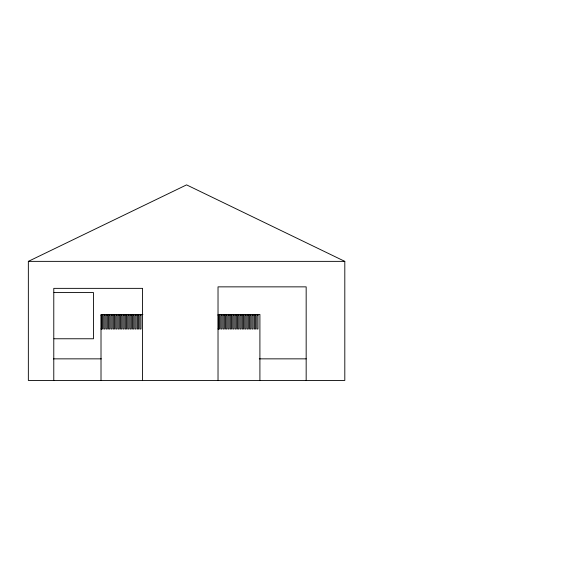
<?xml version="1.0" encoding="UTF-8"?>
<svg xmlns="http://www.w3.org/2000/svg" width="567" height="567" viewBox="0 0 567 567"><rect width="100%" height="100%" fill="white"/><g stroke="black" fill="none" stroke-linecap="round" stroke-linejoin="round"><path stroke-width="0.85" d="M28.35 261.366L186.578 184.87L344.807 261.366L344.807 380.45L28.35 380.45L28.35 261.366L344.807 261.366M54.021 292.579L93.491 292.579L93.491 338.768L54.021 338.768M142.898 314.458L101.011 314.458L101.011 380.45M218.026 314.458L259.906 314.458L259.906 380.45M101.011 315.217L102.528 315.217L102.528 328.988L101.011 328.988M218.026 315.217L219.542 315.217L219.542 328.988L218.026 328.988M53.376 358.854L101.33 358.854M259.268 358.854L306.18 358.854M306.166 380.45L306.166 286.859L218.026 286.859L218.026 380.45M218.338 315.217L218.338 328.988M142.572 380.45L142.572 288.362L53.78 288.362L53.78 380.45M101.33 315.217L101.33 328.988M104.93 315.217L103.733 315.217L103.733 328.988L104.93 328.988L104.93 315.217M107.333 315.217L106.128 315.217L106.128 328.988L107.333 328.988L107.333 315.217M109.729 315.217L108.531 315.217L108.531 328.988L109.729 328.988L109.729 315.217M112.131 315.217L110.926 315.217L110.926 328.988L112.131 328.988L112.131 315.217M114.527 315.217L113.329 315.217L113.329 328.988L114.527 328.988L114.527 315.217M116.93 315.217L115.732 315.217L115.732 328.988L116.93 328.988L116.93 315.217M119.325 315.217L118.127 315.217L118.127 328.988L119.325 328.988L119.325 315.217M121.728 315.217L120.53 315.217L120.53 328.988L121.728 328.988L121.728 315.217M124.13 315.217L122.926 315.217L122.926 328.988L124.13 328.988L124.13 315.217M126.526 315.217L125.328 315.217L125.328 328.988L126.526 328.988L126.526 315.217M128.929 315.217L127.724 315.217L127.724 328.988L128.929 328.988L128.929 315.217M131.324 315.217L130.126 315.217L130.126 328.988L131.324 328.988L131.324 315.217M133.727 315.217L132.529 315.217L132.529 328.988L133.727 328.988L133.727 315.217M136.13 315.217L134.925 315.217L134.925 328.988L136.13 328.988L136.13 315.217M138.589 315.217L137.391 315.217L137.391 328.988L138.589 328.988L138.589 315.217M140.992 315.217L139.794 315.217L139.794 328.988L140.992 328.988L140.992 315.217M221.938 315.217L220.74 315.217L220.74 328.988L221.938 328.988L221.938 315.217M224.341 315.217L223.143 315.217L223.143 328.988L224.341 328.988L224.341 315.217M226.743 315.217L225.538 315.217L225.538 328.988L226.743 328.988L226.743 315.217M229.139 315.217L227.941 315.217L227.941 328.988L229.139 328.988L229.139 315.217M231.542 315.217L230.337 315.217L230.337 328.988L231.542 328.988L231.542 315.217M233.937 315.217L232.739 315.217L232.739 328.988L233.937 328.988L233.937 315.217M236.34 315.217L235.142 315.217L235.142 328.988L236.34 328.988L236.34 315.217M238.735 315.217L237.538 315.217L237.538 328.988L238.735 328.988L238.735 315.217M241.138 315.217L239.94 315.217L239.94 328.988L241.138 328.988L241.138 315.217M243.541 315.217L242.336 315.217L242.336 328.988L243.541 328.988L243.541 315.217M245.936 315.217L244.738 315.217L244.738 328.988L245.936 328.988L245.936 315.217M248.339 315.217L247.134 315.217L247.134 328.988L248.339 328.988L248.339 315.217M250.734 315.217L249.537 315.217L249.537 328.988L250.734 328.988L250.734 315.217M253.137 315.217L251.939 315.217L251.939 328.988L253.137 328.988L253.137 315.217M255.604 315.217L254.399 315.217L254.399 328.988L255.604 328.988L255.604 315.217M257.999 315.217L256.801 315.217L256.801 328.988L257.999 328.988L257.999 315.217"/></g></svg>
